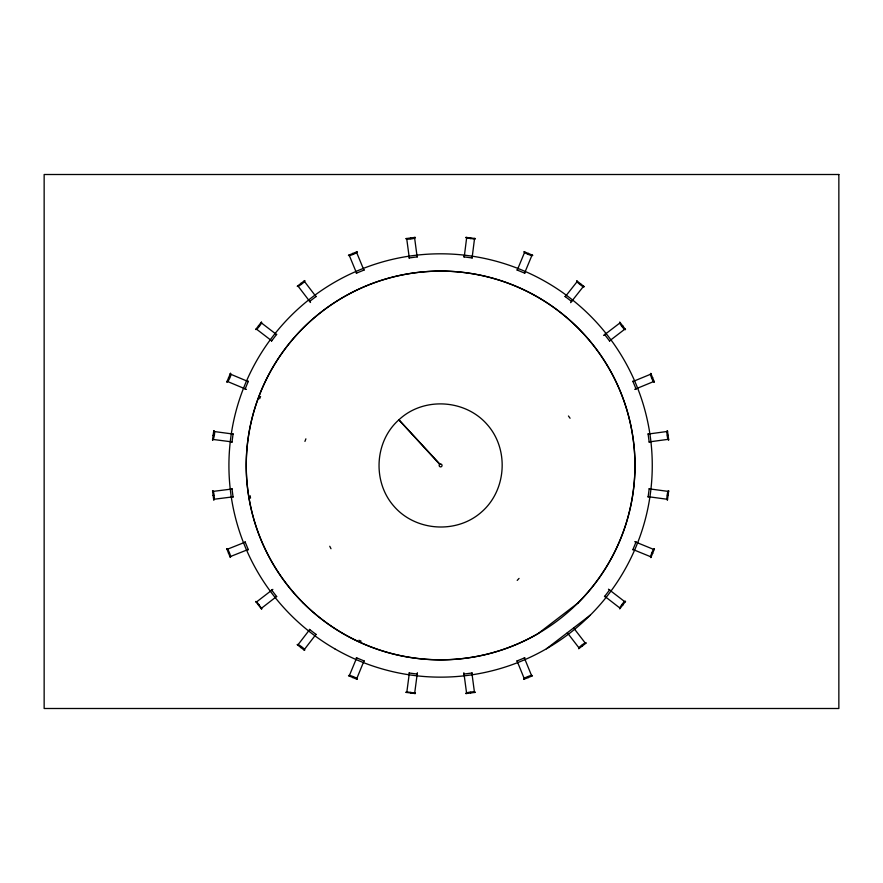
<?xml version="1.0" encoding="UTF-8"?>
<svg xmlns="http://www.w3.org/2000/svg" width="883" height="883" viewBox="0 0 883 883"><rect width="100%" height="100%" fill="white"/><g stroke="black" fill="none" stroke-linecap="round" stroke-linejoin="round"><path stroke-width="1.32" d="M579.292 648.365C575.716 649.27 587.681 640.274 585.572 643.464M260.993 322.615C264.227 320.584 254.889 332.45 256.169 328.895M620.274 608.221C617.107 610.771 626.025 598.166 625.175 601.93M304.138 281.015C307.803 279.867 295.617 288.995 297.836 285.816M406.699 238.498C403.2 240.088 418.2 238.565 414.591 237.395M474.535 692.504C477.824 690.638 462.813 692.89 466.621 693.508M464.237 256.909L466.621 238.024L475.076 239.094L474.668 238.366M470.54 238.609L470.639 237.792M472.096 257.902L474.48 239.017M231.964 442.372L233.09 433.796M414.635 693.497L415.429 693.177L406.864 691.897L409.348 673.023M410.694 693.133L410.805 692.316M414.712 692.923L417.372 672.703M648.089 497.151L649.226 488.586M212.505 440.065L213.763 430.694C216.225 431.224 212.538 443.145 212.615 439.304M667.526 499.303C665.848 502.869 667.791 487.714 668.652 491.412M667.427 500.065L668.696 490.694M349.193 675.981C346.224 673.486 360.452 679.159 356.511 679.005M532.074 255.01C535.032 257.626 520.86 251.523 524.756 251.975M256.677 601.72L255.838 601.489L256.236 602.184M261.07 608.453L261.854 608.784L256.688 601.831L272.847 589.38M620.252 322.692C617.062 320.728 626.213 332.549 625.142 328.984M651.102 373.984C648.597 371.213 654.038 385.176 654.16 381.401M229.999 556.72C232.582 559.546 226.743 545.528 227.074 549.358M304.933 441.412L305.893 438.84M466.699 237.45L465.871 237.56L466.621 238.024M356.445 251.997C360.319 251.843 346.158 257.505 349.116 255.01M524.403 679.104C520.595 679.082 534.69 673.453 531.754 676.047M532.438 675.826L523.785 679.358M651.146 556.93C648.674 560.098 654.358 545.672 654.137 549.59M650.848 557.637L654.424 548.884M245.055 389.16L248.355 381.169M349.414 675.451L356.699 657.857M517.25 270.099L524.535 252.505M352.792 677.636L353.101 676.875M528.155 254.105L528.476 253.344M356.831 678.464L364.017 660.892M524.568 273.123L531.853 255.54M632.824 549.778L636.135 541.798M226.81 382.03L230.463 373.31C232.682 374.558 226.169 384.922 227.108 381.324M259.646 398.708L260.573 396.5M667.559 431.434C665.837 427.924 667.901 443.123 668.619 439.281M297.77 645.076C295.551 641.974 307.692 650.694 304.05 649.976M213.631 499.303C215.297 502.725 213.509 487.714 212.637 491.445M583.674 286.202C585.528 289.458 573.773 279.756 577.383 281.302M226.754 548.707L230.286 557.427M213.763 430.694L213.653 431.456M531.544 675.517L524.347 657.89M255.706 329.502L261.467 321.997M271.467 341.147L276.721 334.293M604.458 596.665L609.712 589.8M619.811 608.829L625.572 601.334M298.112 644.623L309.734 629.535M300.805 647.614L301.313 646.963M304.392 649.458L316.004 634.369M565.23 296.699L577.029 281.754M580.076 284.282L580.584 283.631M570.595 302.67L583.244 286.666M517.206 580.407L519.049 578.409M406.732 692.504L406.025 692.151L406.864 691.897M258.531 605.418L259.183 604.91M261.622 608.144L276.611 596.489M578.685 648.762L586.18 642.99M309.403 301.611L316.269 296.346M603.608 335.452L619.789 323.046M622.129 326.235L622.791 325.739M609.513 340.915L624.612 329.326M546.422 648.795L590.263 615.153M297.218 286.28L304.745 280.551M439.668 464.37L439.977 464.16A1.435 1.435 0 0 1 442.052 465.418A1.435 1.435 0 0 1 440.032 466.765A1.435 1.435 0 0 1 439.668 464.37L398.895 419.822C374.403 441.478 372.372 481.82 393.928 506.235C415.595 531.367 456.555 534.127 481.401 512.14C506.533 490.473 509.292 449.513 487.306 424.668C465.363 399.193 423.421 396.633 398.895 419.822L439.977 464.16M230.463 373.31L230.165 374.017M357.151 679.336L348.487 675.683M356.291 273.244L364.271 269.933M516.908 661.014L524.899 657.714M348.41 255.308L357.151 251.699M632.945 381.522L650.539 374.271M651.963 377.968L652.725 377.648M634.7 389.359L653.563 381.588M227.604 549.149L245.297 542.107M228.388 553.1L229.15 552.791M230.529 556.5L248.222 549.469M619.723 607.912L604.723 596.29M212.549 490.683L213.73 500.065M304.58 650.385L297.152 644.612M648.122 434.061L666.996 431.511M667.438 435.44L668.243 435.33M649.182 441.908L668.056 439.359M405.926 238.598L415.308 237.35M465.86 693.608L475.242 692.36M408.917 257.968L417.482 256.843M463.696 674.104L472.273 672.978M213.211 491.378L232.097 488.994M212.98 495.396L213.796 495.297M214.205 499.226L233.09 496.842M465.926 237.361L475.319 238.542M463.696 256.843L472.273 257.968M408.917 672.978L417.482 674.104M406.025 692.36L415.407 693.596M214.227 431.533L233.101 434.05M212.98 435.352L213.796 435.462M213.222 439.48L232.052 441.897M649.16 488.829L668.023 491.378M667.405 495.297L668.21 495.407M648.089 496.676L666.963 499.226M634.722 541.676L653.608 549.381M652.018 553.012L652.78 553.321M632.99 549.513L650.605 556.709M524.038 251.688L532.78 255.297M516.908 269.933L524.899 273.244M358.917 640.252L361.136 641.168M356.291 657.714L364.271 661.014M230.695 374.237L248.255 381.588M228.487 377.615L229.249 377.924M227.637 381.544L246.456 389.414M564.921 296.346L571.776 301.611M608.464 589.171L624.645 601.588M261.445 322.957L276.556 334.547M258.454 325.661L259.105 326.158M622.162 604.678L622.813 605.175M256.633 329.249L271.732 340.827M309.403 629.336L316.269 634.601M576.776 280.827L584.204 286.688M573.608 627.923L585.219 643.001M582.029 645.352L582.526 646.003M567.327 632.758L578.95 647.835M255.772 601.566L261.534 609.06M619.778 322.085L625.539 329.58M604.458 334.293L609.712 341.147M271.467 589.8L276.721 596.665M304.48 281.478L316.015 296.622M300.882 283.288L301.39 283.951M298.178 286.28L310.54 302.494M568.453 416.003L570.065 418.244M329.756 546.268L330.993 548.718M632.824 381.169L636.135 389.16M245.055 541.798L248.355 549.778M650.782 373.343L654.38 382.085M356.655 252.527L363.917 270.132M352.714 253.355L353.034 254.116M349.337 255.54L356.589 273.145M527.835 676.93L528.155 677.691M517.019 660.881L524.204 678.508M667.46 430.672L668.729 440.043M414.624 238.013L417.14 256.887M471.886 673.023L474.403 691.886M410.595 237.814L410.705 238.631M470.462 692.327L470.573 693.144M406.765 239.061L409.293 257.935M463.851 672.725L466.555 692.934M648.089 433.796L649.226 442.372M231.964 488.586L233.09 497.151M250.209 495.771L250.507 498.155M578.045 602.934L537.791 633.817A194.392 194.392 0 0 1 246.942 482.416A194.392 194.392 0 0 1 507.074 282.814A194.392 194.392 0 0 1 578.045 602.934M838.85 174.503L44.15 174.503L44.15 708.497L838.85 708.497L838.85 174.503M334.756 648.795A211.677 211.677 0 0 0 652.261 465.473A211.677 211.677 0 0 0 334.756 282.163A211.677 211.677 0 0 0 334.756 648.795M303.189 602.879A194.359 194.359 0 0 0 628.343 515.749A194.359 194.359 0 0 0 390.319 277.715A194.359 194.359 0 0 0 303.189 602.879"/></g></svg>
